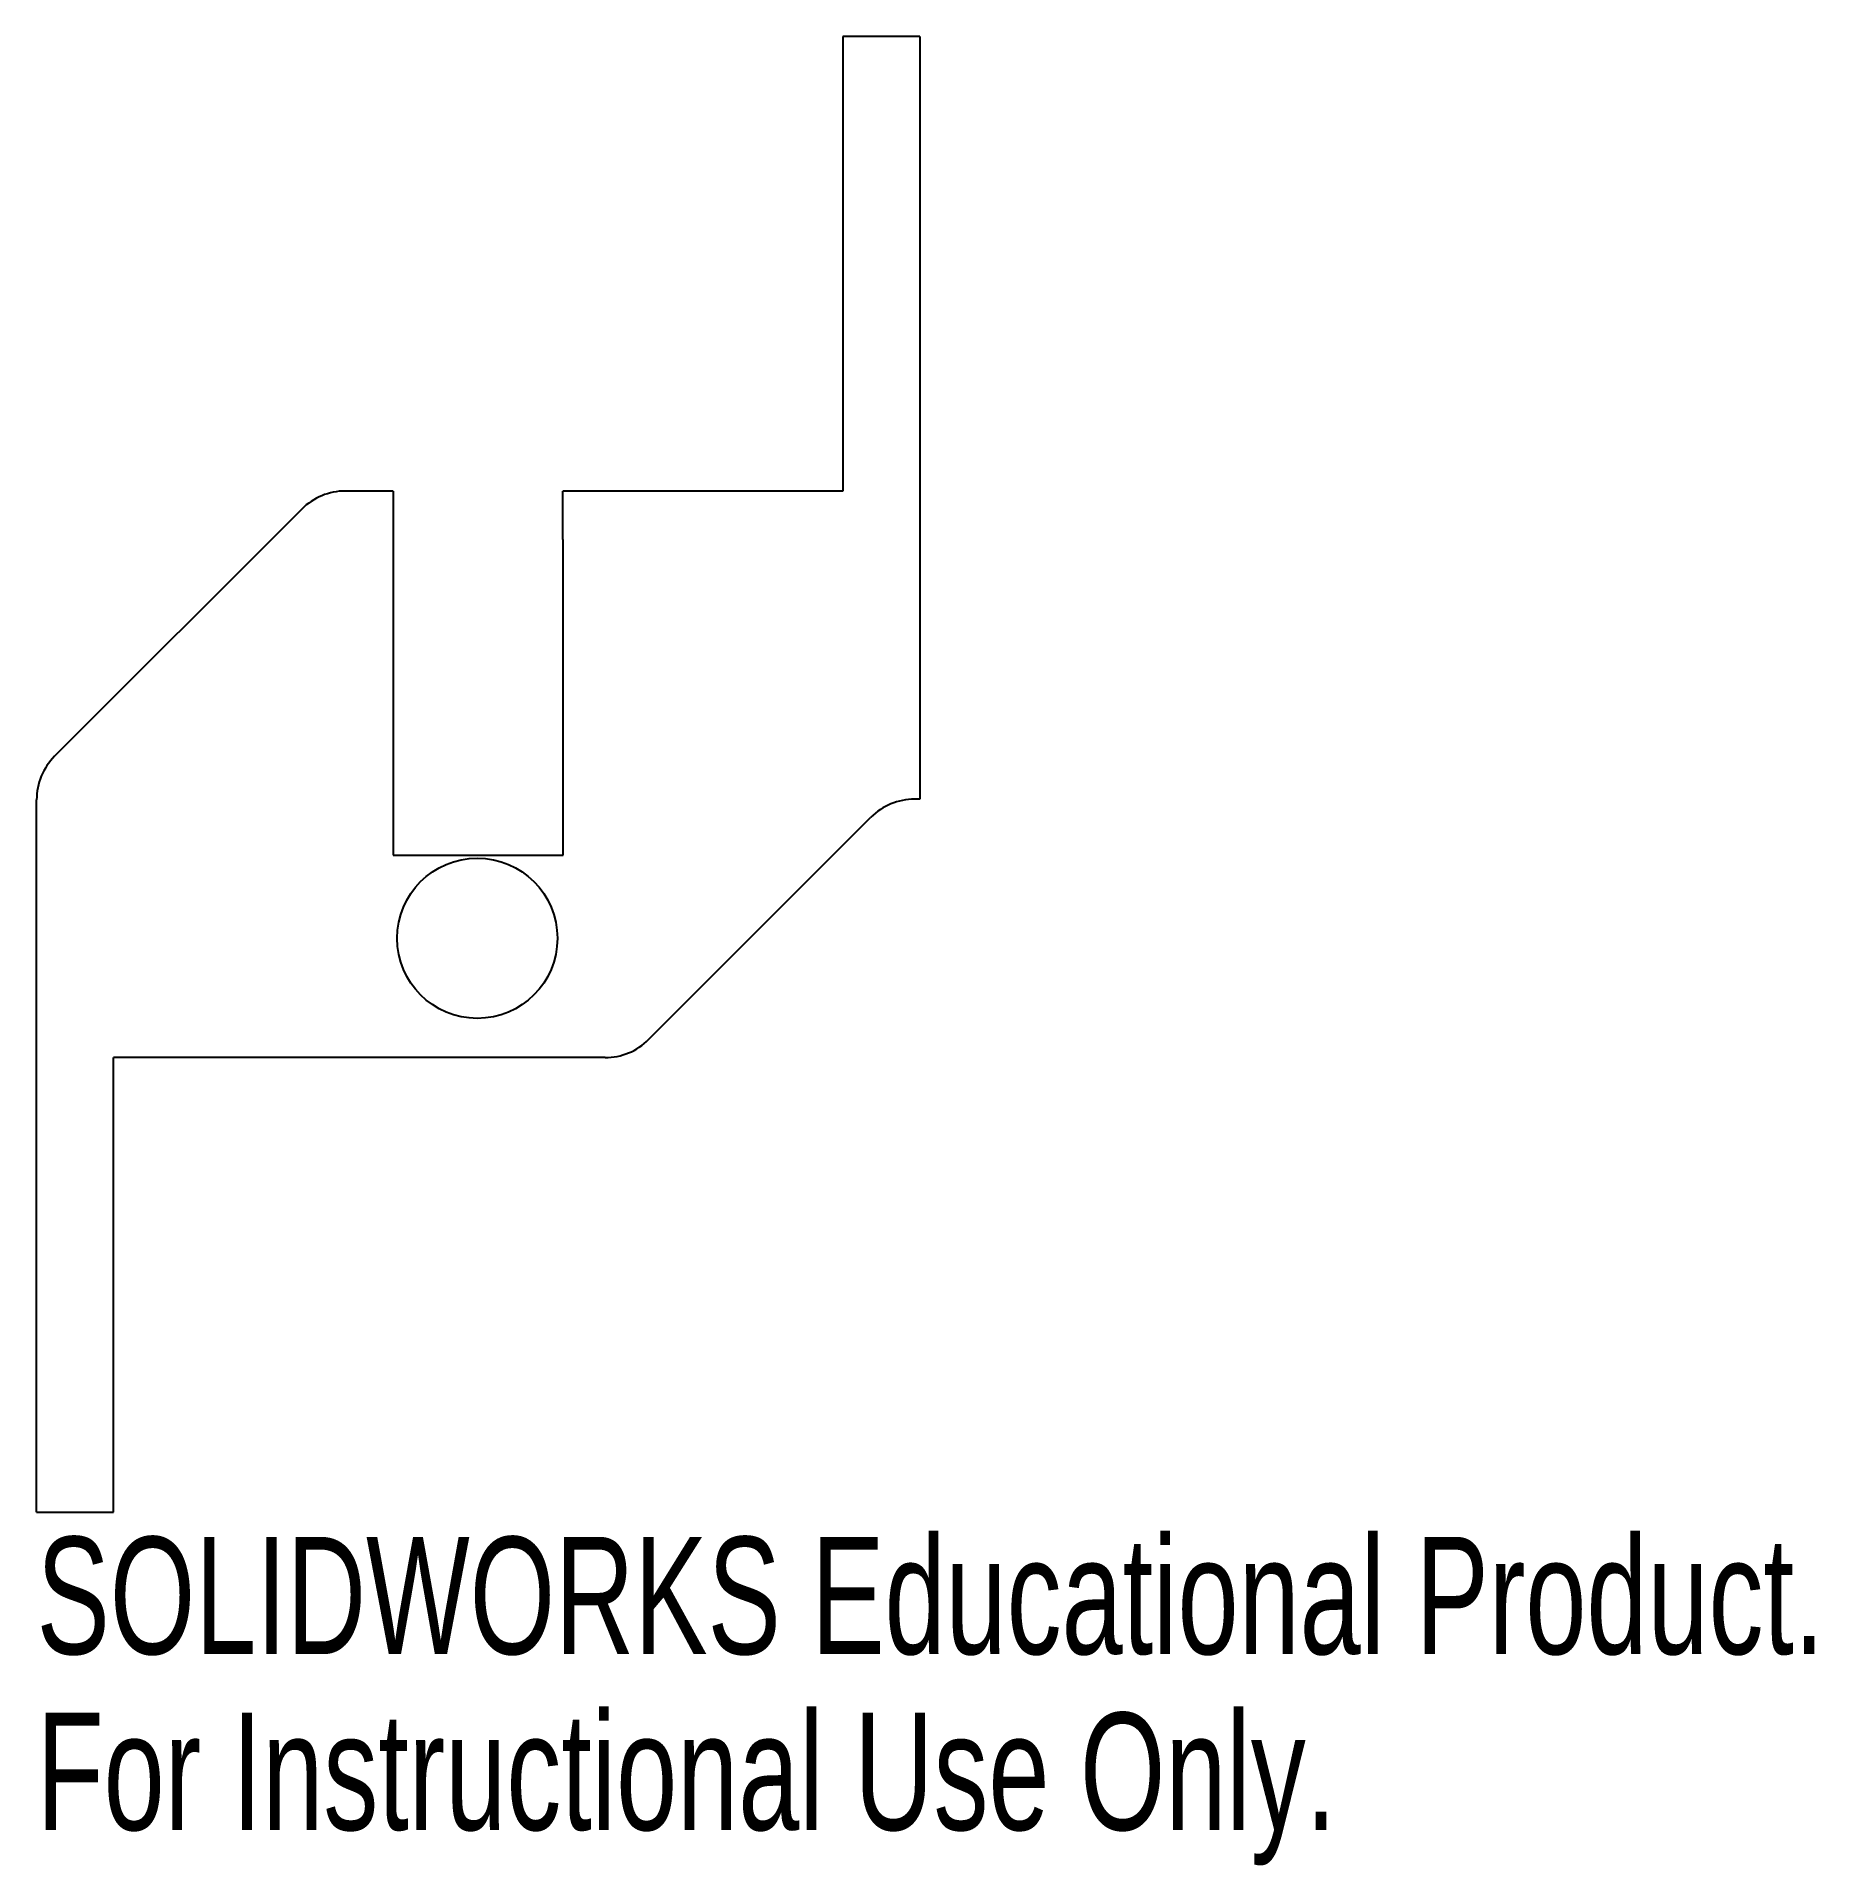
# Model space of a CAD drawing. Header units: inches. Extents: x -0.58 to 2.31, y -1.64 to 1.33.
import ezdxf

# ---------------------------------------------------------------- set-up
doc = ezdxf.new("R2010")
doc.units = ezdxf.units.IN
doc.header["$MEASUREMENT"] = 0
doc.styles.add('SLDTEXTSTYLE0', font='TXT', dxfattribs={"width": 0.7})

msp = doc.modelspace()

# ---------------------------------------------------------------- linework, layer by layer
at = {"color": 7, "linetype": 'Continuous', "lineweight": 25}
for p, q in [((0.8543, 1.328), (0.7293, 1.328)), ((0.7293, 1.328), (0.7293, 0.5906)), ((0.8543, 1.328), (0.8543, 0.0906)), ((0, 0.5906), (-0.0777, 0.5906)), ((0, 0.5906), (0, 0)), ((0.7293, 0.5906), (0.275, 0.5906)), ((0.275, 0.5118), (0.275, 0.5906)), ((-0.1484, 0.5613), (-0.5495, 0.1602)), ((0.2756, 0.5118), (0.275, 0.5118)), ((0.2756, 0), (0.2756, 0.5118)), ((-0.5787, -1.0661), (-0.5787, 0.0895)), ((0.8543, 0.0906), (0.8458, 0.0906)), ((0.4143, -0.2995), (0.775, 0.0613)), ((0, 0), (0.2756, 0)), ((-0.4537, -1.0661), (-0.4537, -0.3287)), ((0.3436, -0.3287), (-0.4537, -0.3287)), ((-0.5787, -1.0661), (-0.4537, -1.0661))]:
    msp.add_line(p, q, dxfattribs=at)
msp.add_circle((0.1363, -0.135), 0.13, dxfattribs=at)
for centre, start, end in [((-0.0777, 0.4906), 90, 135), ((-0.4787, 0.0895), 135, 180), ((0.8458, -0.0094), 90, 135), ((0.3436, -0.2287), 270, 315)]:
    msp.add_arc(centre, 0.1, start, end, dxfattribs=at)

# ---------------------------------------------------------------- texts
at = {"color": 7, "linetype": 'Continuous', "char_height": 0.1903, "attachment_point": 1, "style": 'SLDTEXTSTYLE0'}
for s, insert in [('SOLIDWORKS Educational Product.', (-0.5787, -1.1063)), ('For Instructional Use Only.', (-0.5787, -1.3917))]:
    msp.add_mtext(s, dxfattribs=dict(at, insert=insert))

doc.saveas('drawing.dxf')
